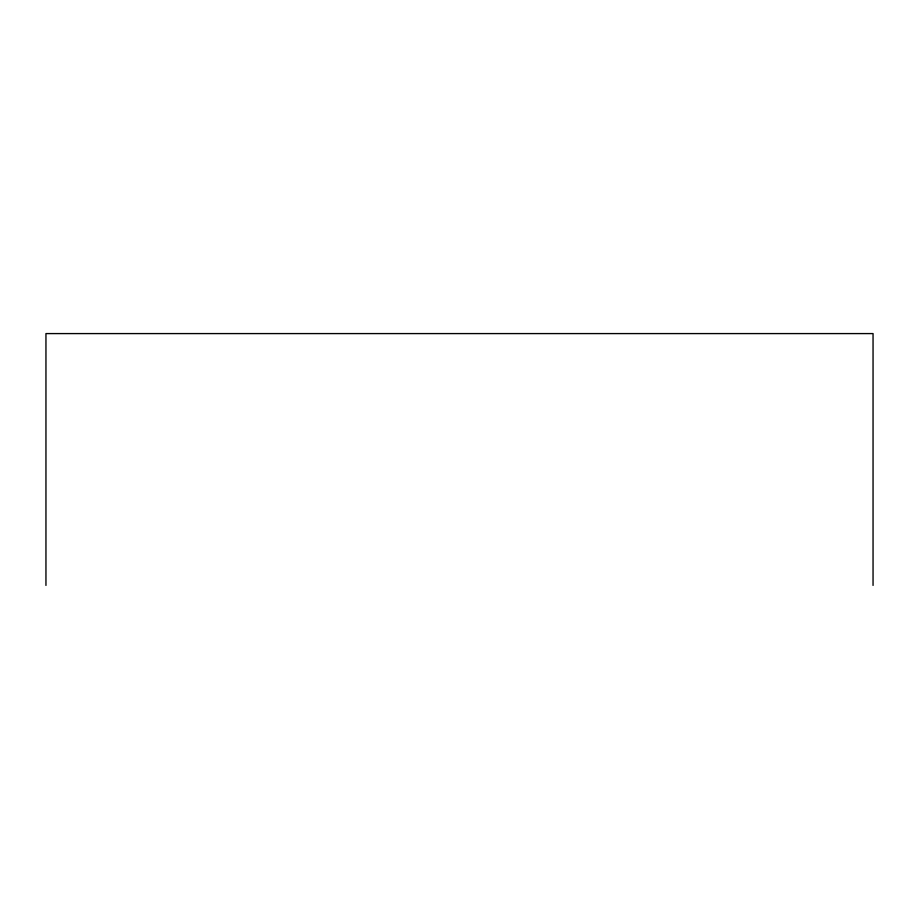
<?xml version="1.0" encoding="UTF-8"?>
<svg xmlns="http://www.w3.org/2000/svg" width="919" height="919" viewBox="0 0 919 919"><rect width="100%" height="100%" fill="white"/><g stroke="black" fill="none" stroke-linecap="round" stroke-linejoin="round"><path stroke-width="1.38" d="M873.05 585.414L873.05 333.586L45.95 333.586L45.95 585.414"/></g></svg>
